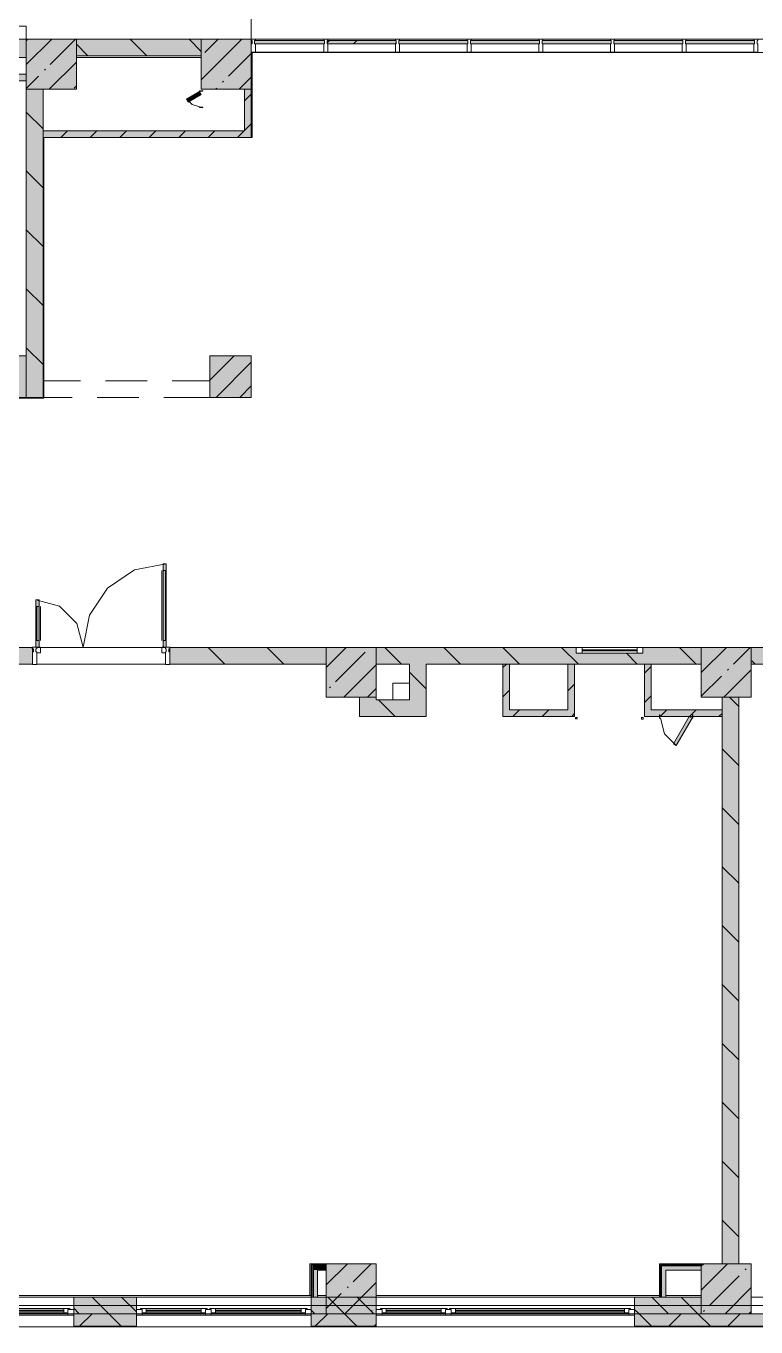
# Model space of a CAD drawing. Header units: millimetres. Extents: x -3817 to 677485, y -22715 to 103890.
# Drawn here: x 13313.1 to 13382.1, y -19605.9 to -19482.9 of the extents above; entities that cross this region are included whole.
import ezdxf

# ---------------------------------------------------------------- set-up
doc = ezdxf.new("R2010")
doc.units = ezdxf.units.MM
doc.layers.add('PDF _Геометрия', color=7, linetype='Continuous', true_color=0x1d1d1d)
doc.layers.add('PDF _Сплошная заливка', color=7, linetype='Continuous', true_color=0xffffff)

msp = doc.modelspace()

# ---------------------------------------------------------------- hatches: boundary and pattern name
at = {"layer": 'PDF _Сплошная заливка', "transparency": 33554559}
for points in [[(13301.36, -19485.92), (13313.14, -19485.92), (13313.14, -19484.19), (13284.25, -19484.19), (13284.25, -19485.92), (13286.75, -19485.92)], [(13315.97, -19488.92), (13317.87, -19488.92), (13317.87, -19484.19), (13313.14, -19484.19), (13313.14, -19488.92), (13314.72, -19488.92)], [(13329.68, -19485.77), (13329.68, -19484.19), (13317.87, -19484.19), (13317.87, -19485.77), (13323.27, -19485.77)], [(13334.4, -19488.92), (13334.4, -19484.19), (13329.68, -19484.19), (13329.68, -19488.92), (13330.57, -19488.92)], [(13341.33, -19484.64), (13341.33, -19484.33), (13334.72, -19484.33), (13334.72, -19484.64), (13337.88, -19484.64)], [(13348.1, -19484.64), (13348.1, -19484.33), (13341.57, -19484.33), (13341.57, -19484.64), (13345.18, -19484.64)], [(13354.88, -19484.64), (13354.88, -19484.33), (13348.34, -19484.33), (13348.34, -19484.64), (13352.48, -19484.64)], [(13361.65, -19484.64), (13361.65, -19484.33), (13355.11, -19484.33), (13355.11, -19484.64), (13359.79, -19484.64)], [(13375.19, -19484.64), (13375.19, -19484.33), (13368.65, -19484.33), (13368.65, -19484.64), (13374.39, -19484.64)], [(13334.4, -19493.48), (13334.4, -19492.85), (13314.72, -19492.85), (13314.72, -19493.48), (13330.57, -19493.48)], [(13346.21, -19546.39), (13346.21, -19541.67), (13341.49, -19541.67), (13341.49, -19546.39), (13345.18, -19546.39)], [(13345.18, -19548.21), (13346.21, -19548.21), (13346.21, -19546.39), (13344.64, -19546.39), (13344.64, -19548.21)], [(13375.78, -19548.21), (13378.89, -19548.21), (13378.89, -19547.58), (13372.2, -19547.58), (13372.2, -19548.21), (13374.39, -19548.21)], [(13346.21, -19604.66), (13346.21, -19599.94), (13341.49, -19599.94), (13341.49, -19604.66), (13345.18, -19604.66)], [(13376.92, -19600.03), (13376.92, -19599.94), (13372.99, -19599.94), (13373.08, -19600.03), (13374.39, -19600.03)], [(13374.39, -19600.13), (13376.92, -19600.13), (13376.92, -19600.03), (13373.08, -19600.03), (13373.18, -19600.13)]]:
    msp.add_hatch(color=256, dxfattribs=at).paths.add_polyline_path(points)
h = msp.add_hatch(color=256, dxfattribs=at)
h.paths.add_polyline_path([(13376.92, -19543.25), (13376.92, -19541.67), (13371.41, -19541.67), (13371.41, -19542.22), (13365.11, -19542.22), (13365.11, -19541.67), (13346.21, -19541.67), (13346.21, -19543.25), (13374.39, -19543.25)], flags=0)
h.paths.add_polyline_path([(13412.35, -19543.25), (13412.35, -19541.67), (13400.98, -19541.67), (13400.98, -19543.25), (13410.91, -19543.25)], flags=0)
h.paths.add_polyline_path([(13326.69, -19543.25), (13341.49, -19543.25), (13341.49, -19541.67), (13326.69, -19541.67)], flags=0)
h.paths.add_polyline_path([(13388.03, -19543.25), (13388.03, -19541.67), (13381.65, -19541.67), (13381.7, -19543.25)], flags=0)
h.paths.add_polyline_path([(13313.74, -19543.25), (13313.74, -19541.67), (13310.55, -19541.67), (13310.55, -19543.25), (13312.31, -19543.25)], flags=0)
at = {"layer": 'PDF _Сплошная заливка', "true_color": 0xe7e7e7, "transparency": 33554559}
for points in [[(13341.49, -19600.53), (13341.49, -19600.13), (13340.27, -19600.13), (13340.27, -19600.53), (13340.66, -19600.53)], [(13376.92, -19600.53), (13376.92, -19600.13), (13373.18, -19600.13), (13373.18, -19600.53), (13374.39, -19600.53)]]:
    msp.add_hatch(color=254, dxfattribs=at).paths.add_polyline_path(points)
at = {"layer": 'PDF _Сплошная заливка', "transparency": 33554559}
h = msp.add_hatch(color=256, dxfattribs=at)
h.paths.add_polyline_path([(13340.07, -19604.66), (13346.21, -19604.66), (13346.21, -19603.09), (13340.07, -19603.09)], flags=0)
h.paths.add_polyline_path([(13374.39, -19604.66), (13376.92, -19604.66), (13376.92, -19603.09), (13370.62, -19603.09), (13370.62, -19604.66)], flags=0)
h.paths.add_polyline_path([(13323.27, -19604.66), (13323.54, -19604.66), (13323.54, -19603.09), (13317.63, -19603.09), (13317.63, -19604.66)], flags=0)
h = msp.add_hatch(color=256, dxfattribs=at)
h.paths.add_polyline_path([(13554.95, -19605.84), (13563.77, -19605.84), (13563.77, -19604.66), (13554.95, -19604.66)], flags=0)
h.paths.add_polyline_path([(13586.36, -19605.84), (13586.36, -19604.66), (13580.3, -19604.66), (13580.3, -19605.84), (13586.19, -19605.84)], flags=0)
h.paths.add_polyline_path([(13476.64, -19605.84), (13489.12, -19605.84), (13489.12, -19604.66), (13476.52, -19604.66), (13476.52, -19605.84)], flags=0)
h.paths.add_polyline_path([(13459.99, -19605.84), (13459.99, -19604.66), (13451.33, -19604.66), (13451.33, -19605.84), (13458.42, -19605.84)], flags=0)
h.paths.add_polyline_path([(13520.46, -19605.84), (13524.55, -19605.84), (13524.55, -19604.66), (13510.22, -19604.66), (13510.22, -19605.84), (13513.16, -19605.84)], flags=0)
h.paths.add_polyline_path([(13542.37, -19605.84), (13547.86, -19605.84), (13547.86, -19604.66), (13541.09, -19604.66), (13541.09, -19605.84)], flags=0)
h.paths.add_polyline_path([(13414.56, -19605.84), (13417.08, -19605.84), (13417.08, -19604.66), (13408.02, -19604.66), (13408.02, -19605.84), (13410.91, -19605.84)], flags=0)
h.paths.add_polyline_path([(13370.62, -19605.84), (13383.61, -19605.84), (13383.61, -19604.66), (13370.62, -19604.66)], flags=0)
h.paths.add_polyline_path([(13425.52, -19605.84), (13429.28, -19605.84), (13429.28, -19604.66), (13424.16, -19604.66), (13424.16, -19605.84)], flags=0)
h.paths.add_polyline_path([(13317.63, -19605.84), (13323.54, -19605.84), (13323.54, -19604.66), (13317.63, -19604.66)], flags=0)
h.paths.add_polyline_path([(13310.55, -19605.84), (13310.55, -19604.66), (13279.13, -19604.66), (13279.13, -19605.84), (13308.66, -19605.84)], flags=0)
h.paths.add_polyline_path([(13340.07, -19605.84), (13346.21, -19605.84), (13346.21, -19604.66), (13340.07, -19604.66)], flags=0)

# ---------------------------------------------------------------- linework, layer by layer
at = {"layer": 'PDF _Геометрия', "color": 253, "lineweight": 9, "true_color": 0xaaaaaa}
for points in [[(13315.97, -19484.19), (13334.4, -19484.19), (13334.4, -19440.34), (13357.63, -19440.34), (13357.63, -19405.3), (13352.74, -19405.31), (13352.74, -19405.06), (13352.74, -19401.12), (13352.74, -19405.06), (13352.74, -19405.31), (13357.63, -19405.3), (13357.63, -19440.34), (13334.4, -19440.34), (13334.4, -19484.19), (13334.4, -19440.34), (13357.63, -19440.34), (13334.4, -19440.34), (13334.4, -19484.19), (13389, -19484.19), (13334.4, -19484.19), (13334.4, -19484.64)], [(13389, -19484.19), (13315.97, -19484.19), (13388.18, -19484.19)], [(13329.68, -19484.19), (13388.18, -19484.19), (13317.87, -19484.19), (13329.67, -19484.19)], [(13309.21, -19516.47), (13309.21, -19514.11), (13313.14, -19514.11), (13313.14, -19488.12), (13305.82, -19488.12), (13305.82, -19485.92), (13284.25, -19485.92)], [(13394.95, -19518.05), (13389.13, -19518.05), (13389.13, -19485.45), (13334.48, -19485.45), (13334.48, -19493.48), (13314.8, -19493.48), (13314.8, -19518.13), (13308.03, -19518.13), (13314.8, -19518.13)], [(13313.14, -19485.92), (13308.66, -19485.92)], [(13334.4, -19485.43), (13334.4, -19485.92)], [(13334.48, -19493.48), (13334.48, -19485.45), (13389.13, -19485.45)], [(13329.51, -19490.57), (13328.81, -19490.38), (13328.29, -19489.86)], [(13314.8, -19516.47), (13314.8, -19493.48)], [(13314.13, -19542.19), (13314.48, -19542.19), (13314.48, -19541.64), (13314.05, -19541.64), (13314.05, -19537.19), (13316.27, -19537.79), (13317.9, -19539.41), (13318.5, -19541.64), (13319.1, -19538.63), (13320.81, -19536.07), (13323.36, -19534.36), (13326.37, -19533.77), (13326.37, -19541.64), (13325.94, -19541.64), (13325.94, -19542.19), (13326.29, -19542.19)], [(13325.95, -19534.4), (13325.95, -19541.01)], [(13326.37, -19534.4), (13326.06, -19534.4)], [(13326.29, -19534.4), (13326.29, -19541.01)], [(13314.05, -19537.82), (13314.37, -19537.82)], [(13314.13, -19537.82), (13314.13, -19541.01)], [(13314.48, -19537.82), (13314.48, -19541.01)], [(13314.05, -19541.01), (13314.37, -19541.01)], [(13326.37, -19541.01), (13326.06, -19541.01)], [(13307.67, -19541.67), (13313.75, -19541.67)], [(13314.05, -19541.8), (13314.05, -19542.11)], [(13326.37, -19541.8), (13326.37, -19542.11)], [(13333.38, -19541.67), (13326.68, -19541.67), (13388.06, -19541.67)], [(13313.7, -19543.25), (13310.55, -19543.25), (13310.55, -19602.93)], [(13378.89, -19599.94), (13378.89, -19548.21), (13371.57, -19548.21), (13371.57, -19543.25), (13364.95, -19543.25), (13364.95, -19548.21), (13358.18, -19548.21), (13358.18, -19543.25), (13350.94, -19543.25), (13350.94, -19548.21), (13344.64, -19548.21), (13344.64, -19546.39), (13341.49, -19546.39), (13341.49, -19543.25), (13333.38, -19543.25)], [(13381.65, -19543.25), (13381.65, -19546.39), (13380.47, -19546.39), (13380.47, -19599.94)], [(13388.02, -19543.25), (13381.7, -19543.25)], [(13349.36, -19545.06), (13347.79, -19545.06), (13347.79, -19546.63), (13349.36, -19546.63)], [(13373.06, -19548.36), (13373.46, -19549.86), (13374.56, -19550.95)], [(13340.07, -19599.94), (13339.92, -19599.94), (13339.92, -19602.93), (13339.92, -19599.94), (13346.21, -19599.94), (13346.21, -19601.98)], [(13372.99, -19599.94), (13372.99, -19600.03)], [(13372.99, -19602.93), (13372.99, -19599.94), (13374.39, -19599.94)], [(13381.65, -19599.94), (13381.65, -19603.09)], [(13381.7, -19603.09), (13407.87, -19603.09), (13407.87, -19599.94), (13417.08, -19599.94), (13417.08, -19601.98)], [(13263.64, -19603.87), (13362.06, -19603.87), (13485.82, -19603.87), (13584.24, -19603.87)]]:
    msp.add_lwpolyline(points, dxfattribs=at)
at = {"layer": 'PDF _Геометрия', "color": 7, "lineweight": 9}
for points in [[(13334.4, -19483.25), (13334.4, -19478.09)], [(13334.4, -19483.25), (13334.4, -19478.09)], [(13306.45, -19487.49), (13306.45, -19485.92), (13313.14, -19485.92), (13313.14, -19484.19), (13284.25, -19484.19), (13284.25, -19485.92), (13305.82, -19485.92), (13305.82, -19488.12), (13306.45, -19488.12), (13313.14, -19488.12), (13313.14, -19487.49)], [(13317.87, -19488.92), (13317.87, -19485.77), (13317.87, -19484.19), (13313.14, -19484.19), (13313.14, -19488.92), (13314.72, -19488.92)], [(13317.87, -19485.77), (13329.68, -19485.77), (13329.68, -19484.19), (13317.87, -19484.19)], [(13334.4, -19488.92), (13334.4, -19484.19), (13329.68, -19484.19), (13329.68, -19488.92)], [(13334.72, -19484.33), (13334.8, -19484.33), (13334.8, -19484.19), (13334.4, -19484.19), (13334.4, -19484.33), (13334.48, -19484.33), (13334.48, -19484.64), (13334.4, -19484.64), (13334.4, -19485.43), (13334.8, -19485.43), (13334.8, -19484.64), (13334.72, -19484.64)], [(13334.72, -19484.64), (13341.33, -19484.64), (13341.33, -19484.33), (13334.72, -19484.33)], [(13334.8, -19484.19), (13341.25, -19484.19)], [(13334.8, -19484.64), (13341.25, -19484.64), (13341.25, -19485.43), (13334.8, -19485.43)], [(13341.57, -19484.64), (13341.57, -19484.33), (13341.65, -19484.33), (13341.65, -19484.19), (13341.25, -19484.19), (13341.25, -19484.33), (13341.33, -19484.33), (13341.33, -19484.64), (13341.25, -19484.64), (13341.25, -19485.43), (13341.65, -19485.43), (13341.65, -19484.64)], [(13341.57, -19484.64), (13348.1, -19484.64), (13348.1, -19484.33), (13341.57, -19484.33)], [(13341.65, -19484.19), (13348.03, -19484.19)], [(13341.65, -19484.64), (13348.03, -19484.64), (13348.03, -19485.43), (13341.65, -19485.43)], [(13348.34, -19484.64), (13348.34, -19484.33), (13348.42, -19484.33), (13348.42, -19484.19), (13348.03, -19484.19), (13348.03, -19484.33), (13348.1, -19484.33), (13348.1, -19484.64), (13348.03, -19484.64), (13348.03, -19485.43), (13348.42, -19485.43), (13348.42, -19484.64)], [(13348.34, -19484.64), (13354.88, -19484.64), (13354.88, -19484.33), (13348.34, -19484.33)], [(13348.42, -19484.19), (13354.8, -19484.19)], [(13348.42, -19484.64), (13354.8, -19484.64), (13354.8, -19485.43), (13348.42, -19485.43)], [(13355.11, -19484.64), (13355.11, -19484.33), (13355.19, -19484.33), (13355.19, -19484.19), (13354.8, -19484.19), (13354.8, -19484.33), (13354.88, -19484.33), (13354.88, -19484.64), (13354.8, -19484.64), (13354.8, -19485.43), (13355.19, -19485.43), (13355.19, -19484.64)], [(13355.11, -19484.64), (13361.65, -19484.64), (13361.65, -19484.33), (13355.11, -19484.33)], [(13355.19, -19484.19), (13361.57, -19484.19)], [(13355.19, -19484.64), (13361.57, -19484.64), (13361.57, -19485.43), (13355.19, -19485.43)], [(13361.88, -19484.64), (13361.88, -19484.33), (13361.96, -19484.33), (13361.96, -19484.19), (13361.57, -19484.19), (13361.57, -19484.33), (13361.65, -19484.33), (13361.65, -19484.64), (13361.57, -19484.64), (13361.57, -19485.43), (13361.96, -19485.43), (13361.96, -19484.64)], [(13361.88, -19484.64), (13368.42, -19484.64), (13368.42, -19484.33), (13361.88, -19484.33)], [(13361.96, -19484.19), (13368.34, -19484.19)], [(13361.96, -19484.64), (13368.34, -19484.64), (13368.34, -19485.43), (13361.96, -19485.43)], [(13368.65, -19484.64), (13368.65, -19484.33), (13368.73, -19484.33), (13368.73, -19484.19), (13368.34, -19484.19), (13368.34, -19484.33), (13368.42, -19484.33), (13368.42, -19484.64), (13368.34, -19484.64), (13368.34, -19485.43), (13368.73, -19485.43), (13368.73, -19484.64)], [(13368.65, -19484.64), (13375.19, -19484.64), (13375.19, -19484.33), (13368.65, -19484.33)], [(13368.73, -19484.19), (13375.11, -19484.19)], [(13368.73, -19484.64), (13375.11, -19484.64), (13375.11, -19485.43), (13368.73, -19485.43)], [(13375.43, -19484.64), (13375.43, -19484.33), (13375.5, -19484.33), (13375.5, -19484.19), (13375.11, -19484.19), (13375.11, -19484.33), (13375.19, -19484.33), (13375.19, -19484.64), (13375.11, -19484.64), (13375.11, -19485.43), (13375.5, -19485.43), (13375.5, -19484.64)], [(13375.43, -19484.64), (13381.96, -19484.64), (13381.96, -19484.33), (13375.43, -19484.33)], [(13375.5, -19484.19), (13381.88, -19484.19)], [(13375.5, -19484.64), (13381.88, -19484.64), (13381.88, -19485.43), (13375.5, -19485.43)], [(13382.2, -19484.64), (13382.2, -19484.33), (13382.28, -19484.33), (13382.28, -19484.19), (13381.88, -19484.19), (13381.88, -19484.33), (13381.96, -19484.33), (13381.96, -19484.64), (13381.88, -19484.64), (13381.88, -19485.43), (13382.28, -19485.43), (13382.28, -19484.64)], [(13333.77, -19492.85), (13314.72, -19492.85), (13314.72, -19488.92), (13313.14, -19488.92), (13313.14, -19518.05), (13314.72, -19518.05), (13314.72, -19493.48), (13334.4, -19493.48), (13334.4, -19492.85), (13334.4, -19488.92), (13333.77, -19488.92)], [(13313.14, -19514.11), (13309.21, -19514.11), (13309.21, -19518.05), (13313.14, -19518.05)], [(13334.4, -19514.11), (13330.47, -19514.11), (13330.47, -19518.05), (13334.4, -19518.05)], [(13310.55, -19543.25), (13313.74, -19543.25), (13313.74, -19541.67), (13310.55, -19541.67)], [(13314.05, -19541.8), (13314.13, -19541.8), (13314.13, -19541.66), (13313.74, -19541.66), (13313.74, -19541.8), (13313.81, -19541.8), (13313.81, -19542.11), (13313.74, -19542.11), (13313.74, -19543.29), (13314.13, -19543.29), (13314.13, -19542.11), (13314.05, -19542.11)], [(13326.61, -19542.11), (13326.61, -19541.8), (13326.69, -19541.8), (13326.69, -19541.66), (13326.29, -19541.66), (13326.29, -19541.8), (13326.37, -19541.8), (13326.37, -19542.11), (13326.29, -19542.11), (13326.29, -19543.29), (13326.69, -19543.29), (13326.69, -19542.11)], [(13346.21, -19541.67), (13341.49, -19541.67), (13341.49, -19546.39), (13346.21, -19546.39)], [(13365.66, -19541.67), (13365.66, -19542.22), (13365.11, -19542.22), (13365.11, -19541.67)], [(13371.41, -19541.67), (13371.41, -19542.22), (13370.86, -19542.22), (13370.86, -19541.67)], [(13381.65, -19541.67), (13376.92, -19541.67), (13376.92, -19546.39), (13381.65, -19546.39)], [(13365.04, -19548.29), (13365.04, -19548.44), (13365.2, -19548.44), (13365.2, -19548.29)], [(13371.42, -19548.29), (13371.27, -19548.29), (13371.27, -19548.45), (13371.42, -19548.45)], [(13340.66, -19600.53), (13341.49, -19600.53), (13341.49, -19599.94), (13340.07, -19599.94), (13340.07, -19600.03), (13340.07, -19600.53), (13340.07, -19603.09), (13340.66, -19603.09)], [(13346.21, -19604.66), (13346.21, -19599.94), (13341.49, -19599.94), (13341.49, -19604.66)], [(13373.58, -19600.53), (13376.92, -19600.53), (13376.92, -19599.94), (13372.99, -19599.94), (13372.99, -19600.03), (13372.99, -19600.53), (13372.99, -19603.09), (13373.58, -19603.09)], [(13381.65, -19604.66), (13381.65, -19599.94), (13376.92, -19599.94), (13376.92, -19604.66)], [(13317.63, -19604.66), (13317.63, -19603.09), (13310.55, -19603.09), (13310.55, -19604.66), (13317.63, -19604.66), (13310.55, -19604.66), (13310.55, -19605.9), (13315.27, -19605.9), (13310.55, -19605.9), (13317.63, -19605.9), (13321.57, -19605.9), (13317.63, -19605.9)], [(13317.24, -19604.17), (13310.94, -19604.17), (13310.94, -19604.25), (13311.1, -19604.25), (13311.1, -19604.57), (13317.08, -19604.57), (13317.08, -19604.25), (13317.24, -19604.25)], [(13323.54, -19604.66), (13323.54, -19603.09), (13317.63, -19603.09), (13317.63, -19604.66)], [(13323.54, -19604.66), (13323.54, -19603.09), (13340.07, -19603.09), (13340.07, -19604.66)], [(13330.23, -19604.17), (13323.93, -19604.17), (13323.93, -19604.25), (13324.09, -19604.25), (13324.09, -19604.57), (13330.07, -19604.57), (13330.07, -19604.25), (13330.23, -19604.25)], [(13339.68, -19604.17), (13330.47, -19604.17), (13330.47, -19604.25), (13330.62, -19604.25), (13330.62, -19604.57), (13339.52, -19604.57), (13339.52, -19604.25), (13339.68, -19604.25)], [(13346.21, -19604.66), (13346.21, -19603.09), (13340.07, -19603.09), (13340.07, -19604.66)], [(13346.21, -19604.66), (13370.62, -19604.66), (13370.62, -19603.09), (13346.21, -19603.09)], [(13352.91, -19604.17), (13346.61, -19604.17), (13346.61, -19604.25), (13346.77, -19604.25), (13346.77, -19604.57), (13352.75, -19604.57), (13352.75, -19604.25), (13352.91, -19604.25)], [(13370.23, -19604.17), (13353.14, -19604.17), (13353.14, -19604.25), (13353.3, -19604.25), (13353.3, -19604.57), (13370.07, -19604.57), (13370.07, -19604.25), (13370.23, -19604.25)], [(13376.92, -19604.66), (13376.92, -19603.09), (13370.62, -19603.09), (13370.62, -19604.66)], [(13317.08, -19604.8), (13317.08, -19604.25), (13317.63, -19604.25), (13317.63, -19604.8)], [(13323.54, -19604.66), (13317.63, -19604.66), (13317.63, -19605.9), (13323.54, -19605.9)], [(13323.54, -19604.8), (13323.54, -19604.25), (13324.09, -19604.25), (13324.09, -19604.8)], [(13323.54, -19605.9), (13323.54, -19604.66), (13340.07, -19604.66), (13340.07, -19605.9)], [(13330.07, -19604.8), (13330.07, -19604.25), (13330.62, -19604.25), (13330.62, -19604.8)], [(13339.52, -19604.8), (13339.52, -19604.25), (13340.07, -19604.25), (13340.07, -19604.8)], [(13346.21, -19604.66), (13340.07, -19604.66), (13340.07, -19605.9), (13346.21, -19605.9)], [(13346.21, -19604.8), (13346.21, -19604.25), (13346.77, -19604.25), (13346.77, -19604.8)], [(13346.21, -19605.9), (13346.21, -19604.66), (13370.62, -19604.66), (13370.62, -19605.9)], [(13352.75, -19604.8), (13352.75, -19604.25), (13353.3, -19604.25), (13353.3, -19604.8)], [(13370.07, -19604.8), (13370.07, -19604.25), (13370.62, -19604.25), (13370.62, -19604.8)], [(13383.61, -19604.66), (13370.62, -19604.66), (13370.62, -19605.9), (13383.61, -19605.9)], [(13323.93, -19605.9), (13327.87, -19605.9)], [(13346.21, -19605.9), (13348.57, -19605.9)], [(13359.21, -19605.9), (13363.14, -19605.9)], [(13365.51, -19605.9), (13369.44, -19605.9)], [(13381.7, -19605.9), (13385.61, -19605.9)]]:
    msp.add_lwpolyline(points, close=True, dxfattribs=at)
for points in [[(13279.11, -19482.95), (13280.31, -19482.95), (13313.14, -19482.95), (13313.14, -19482.99), (13313.14, -19484.19), (13313.11, -19484.19), (13313.08, -19484.19), (13280.31, -19484.19), (13280.31, -19485.06), (13280.31, -19500.57), (13281.89, -19500.57), (13281.89, -19488.13)], [(13334.4, -19484.19), (13334.4, -19483.64), (13334.4, -19483.25)], [(13313.14, -19486.6), (13315.55, -19484.19)], [(13313.17, -19484.33), (13313.3, -19484.19)], [(13315.41, -19486.57), (13317.79, -19484.19)], [(13317.87, -19484.19), (13322.59, -19484.19)], [(13318.96, -19485.77), (13317.87, -19484.67)], [(13324.53, -19485.77), (13322.96, -19484.19)], [(13324.95, -19484.19), (13329.67, -19484.19)], [(13329.68, -19485.35), (13328.52, -19484.19)], [(13329.68, -19488.02), (13333.51, -19484.19)], [(13330.01, -19485.45), (13331.26, -19484.19)], [(13334.8, -19484.33), (13334.8, -19484.19), (13334.8, -19484.33)], [(13341.25, -19484.33), (13341.25, -19484.19), (13341.25, -19484.33), (13334.8, -19484.33)], [(13341.57, -19484.54), (13341.79, -19484.33)], [(13341.65, -19484.33), (13341.65, -19484.19), (13341.65, -19484.33)], [(13348.03, -19484.33), (13348.03, -19484.19), (13348.03, -19484.33), (13341.65, -19484.33)], [(13344.06, -19484.64), (13344.37, -19484.33)], [(13348, -19484.64), (13348.1, -19484.53)], [(13348.42, -19484.33), (13348.42, -19484.19), (13348.42, -19484.33)], [(13354.8, -19484.33), (13354.8, -19484.19), (13354.8, -19484.33), (13348.42, -19484.33)], [(13355.19, -19484.33), (13355.19, -19484.19), (13355.19, -19484.33)], [(13361.57, -19484.33), (13361.57, -19484.19), (13361.57, -19484.33), (13355.19, -19484.33)], [(13361.96, -19484.33), (13361.96, -19484.19), (13361.96, -19484.33)], [(13368.34, -19484.33), (13368.34, -19484.19), (13368.34, -19484.33), (13361.96, -19484.33)], [(13368.73, -19484.33), (13368.73, -19484.19), (13368.73, -19484.33)], [(13375.11, -19484.33), (13375.11, -19484.19), (13375.11, -19484.33), (13368.73, -19484.33)], [(13375.5, -19484.33), (13375.5, -19484.19), (13375.5, -19484.33)], [(13381.88, -19484.33), (13381.88, -19484.19), (13381.88, -19484.33), (13375.5, -19484.33)], [(13332.25, -19487.69), (13334.4, -19485.54)], [(13341.25, -19485.43), (13334.8, -19485.43)], [(13348.03, -19485.43), (13341.65, -19485.43)], [(13354.8, -19485.43), (13348.42, -19485.43)], [(13361.57, -19485.43), (13355.19, -19485.43)], [(13368.34, -19485.43), (13361.96, -19485.43)], [(13375.11, -19485.43), (13368.73, -19485.43)], [(13381.88, -19485.43), (13375.5, -19485.43)], [(13314.85, -19487.13), (13314.95, -19487.04)], [(13315.31, -19488.92), (13317.87, -19486.36)], [(13313.14, -19488.84), (13314.29, -19487.69)], [(13317.66, -19488.82), (13317.87, -19488.61)], [(13331.69, -19488.26), (13331.78, -19488.16)], [(13333.27, -19488.92), (13334.4, -19487.79)], [(13331.03, -19488.92), (13331.13, -19488.82)], [(13333.77, -19490.03), (13334.4, -19489.4)], [(13314.72, -19492.66), (13313.14, -19491.08)], [(13333.77, -19492.82), (13334.4, -19492.19)], [(13314.72, -19492.85), (13314.72, -19493.48)], [(13316.41, -19493.48), (13317.03, -19492.85)], [(13319.19, -19493.48), (13319.82, -19492.85)], [(13321.97, -19493.48), (13322.6, -19492.85)], [(13324.76, -19493.48), (13325.39, -19492.85)], [(13327.54, -19493.48), (13328.17, -19492.85)], [(13330.32, -19493.48), (13330.95, -19492.85)], [(13333.11, -19493.48), (13333.74, -19492.85)], [(13314.72, -19498.23), (13313.14, -19496.65)], [(13314.72, -19503.79), (13313.14, -19502.22)], [(13314.72, -19509.36), (13313.14, -19507.79)], [(13314.72, -19514.93), (13313.14, -19513.35)], [(13330.47, -19514.17), (13330.53, -19514.11)], [(13330.47, -19516.42), (13332.77, -19514.11)], [(13331.08, -19518.05), (13334.4, -19514.73)], [(13314.72, -19516.47), (13318.26, -19516.47)], [(13320.62, -19516.47), (13324.56, -19516.47)], [(13326.92, -19516.47), (13330.47, -19516.47), (13330.47, -19518.05), (13326.14, -19518.05)], [(13313.12, -19518.05), (13313.14, -19518.03)], [(13317.48, -19518.05), (13313.14, -19518.05)], [(13323.77, -19518.05), (13319.84, -19518.05)], [(13333.33, -19518.05), (13334.4, -19516.97)], [(13313.74, -19541.78), (13313.62, -19541.67)], [(13313.74, -19542.11), (13313.74, -19541.67)], [(13314.12, -19541.67), (13326.31, -19541.67)], [(13381.7, -19543.25), (13388.03, -19543.25), (13388.03, -19541.67), (13326.69, -19541.67), (13326.69, -19543.25), (13341.49, -19543.25)], [(13326.69, -19541.67), (13326.69, -19542.11)], [(13331.9, -19543.25), (13330.33, -19541.67)], [(13337.47, -19543.25), (13335.89, -19541.67)], [(13341.49, -19543.56), (13343.38, -19541.67)], [(13342.35, -19544.94), (13345.16, -19542.14)], [(13348.6, -19543.25), (13347.03, -19541.67)], [(13354.17, -19543.25), (13352.6, -19541.67)], [(13359.74, -19543.25), (13358.16, -19541.67)], [(13365.31, -19543.25), (13363.73, -19541.67)], [(13371.41, -19541.67), (13365.11, -19541.67)], [(13365.11, -19542.22), (13371.41, -19542.22)], [(13370.86, -19541.91), (13365.66, -19541.91)], [(13370.86, -19541.99), (13365.66, -19541.99)], [(13370.87, -19543.25), (13369.85, -19542.22)], [(13376.44, -19543.25), (13374.87, -19541.67)], [(13376.92, -19544.05), (13379.3, -19541.67)], [(13379.96, -19543.26), (13381.54, -19541.67)], [(13326.3, -19543.25), (13314.12, -19543.25)], [(13343.15, -19546.39), (13346.21, -19543.33)], [(13344.64, -19546.39), (13344.64, -19548.21), (13346.21, -19548.21), (13349.36, -19548.21), (13350.94, -19548.21), (13350.94, -19543.25), (13364.32, -19543.25), (13364.32, -19547.58), (13358.81, -19547.58), (13358.81, -19543.25), (13358.18, -19543.25), (13358.18, -19548.21), (13358.81, -19548.21), (13364.95, -19548.21), (13364.95, -19547.58), (13364.95, -19543.25), (13376.92, -19543.25)], [(13346.21, -19543.25), (13349.36, -19543.25), (13349.36, -19546.63), (13346.21, -19546.63), (13346.21, -19545.61)], [(13358.18, -19543.57), (13358.51, -19543.25)], [(13364.95, -19543.25), (13364.32, -19543.25)], [(13378.89, -19546.39), (13378.89, -19547.58), (13372.2, -19547.58), (13372.2, -19543.25), (13371.57, -19543.25), (13371.57, -19548.21), (13372.2, -19548.21), (13378.89, -19548.21), (13378.89, -19599.94), (13380.47, -19599.94), (13380.47, -19546.39)], [(13371.57, -19544.1), (13372.2, -19543.47)], [(13379.07, -19546.39), (13381.65, -19543.81)], [(13379.4, -19543.82), (13379.49, -19543.73)], [(13382.01, -19543.25), (13381.7, -19542.93)], [(13350.94, -19545.58), (13349.36, -19544.01)], [(13349.36, -19546.63), (13349.36, -19545.06)], [(13364.32, -19545.78), (13364.95, -19545.15)], [(13376.92, -19546.29), (13378.83, -19544.38)], [(13341.79, -19545.5), (13341.89, -19545.41)], [(13345.39, -19546.39), (13346.21, -19545.57)], [(13358.18, -19546.35), (13358.81, -19545.72)], [(13371.57, -19546.89), (13372.2, -19546.26)], [(13380.47, -19547.27), (13379.59, -19546.39)], [(13381.64, -19546.06), (13381.65, -19546.06)], [(13348, -19548.21), (13346.42, -19546.63)], [(13359.12, -19548.21), (13359.75, -19547.58)], [(13361.9, -19548.21), (13362.53, -19547.58)], [(13373.03, -19548.21), (13373.66, -19547.58)], [(13375.82, -19548.21), (13376.45, -19547.58)], [(13378.89, -19548.21), (13378.89, -19547.58)], [(13364.68, -19548.21), (13364.95, -19547.93)], [(13378.6, -19548.21), (13378.89, -19547.92)], [(13380.47, -19552.84), (13378.89, -19551.26)], [(13380.47, -19558.4), (13378.89, -19556.83)], [(13380.47, -19563.97), (13378.89, -19562.4)], [(13380.47, -19569.54), (13378.89, -19567.96)], [(13380.47, -19575.11), (13378.89, -19573.53)], [(13380.47, -19580.67), (13378.89, -19579.1)], [(13380.47, -19586.24), (13378.89, -19584.67)], [(13380.47, -19591.81), (13378.89, -19590.23)], [(13380.47, -19597.38), (13378.89, -19595.8)], [(13340.17, -19603.09), (13340.17, -19600.53), (13340.17, -19600.13), (13340.17, -19600.03), (13341.49, -19600.03)], [(13340.27, -19603.09), (13340.27, -19600.53), (13340.27, -19600.13), (13341.49, -19600.13)], [(13341.49, -19601.93), (13343.48, -19599.94)], [(13344.04, -19601.63), (13345.73, -19599.94)], [(13373.08, -19603.09), (13373.08, -19600.53), (13373.08, -19600.13), (13373.08, -19600.03), (13376.92, -19600.03)], [(13373.18, -19603.09), (13373.18, -19600.53), (13373.18, -19600.13), (13376.92, -19600.13)], [(13376.78, -19600.13), (13376.88, -19600.03), (13376.95, -19599.96)], [(13376.92, -19602.42), (13379.4, -19599.94)], [(13376.92, -19600.17), (13377.16, -19599.94)], [(13381.08, -19600.51), (13381.17, -19600.41)], [(13381.64, -19599.94), (13381.65, -19599.94)], [(13343.25, -19604.66), (13346.21, -19601.7)], [(13377.71, -19603.87), (13380.52, -19601.07)], [(13310.55, -19604.66), (13310.55, -19602.93), (13340.07, -19602.93)], [(13340.66, -19602.93), (13341.49, -19602.93), (13341.49, -19603.09)], [(13341.49, -19604.17), (13342.91, -19602.75)], [(13343.48, -19602.19), (13343.57, -19602.1)], [(13346.21, -19604.66), (13346.21, -19602.93), (13372.99, -19602.93)], [(13373.58, -19602.93), (13376.92, -19602.93), (13376.92, -19603.09)], [(13379.17, -19604.66), (13381.65, -19602.18)], [(13381.65, -19604.66), (13381.65, -19603.09), (13383.61, -19603.09), (13407.87, -19603.09), (13407.87, -19602.93), (13408.03, -19602.93)], [(13310.94, -19604.17), (13317.24, -19604.17)], [(13316.69, -19604.17), (13316.69, -19604.57)], [(13318.15, -19604.66), (13317.63, -19604.14)], [(13322.12, -19605.84), (13320.94, -19604.66), (13319.36, -19603.09)], [(13323.54, -19604.48), (13322.15, -19603.09)], [(13323.93, -19604.17), (13330.23, -19604.17)], [(13324.48, -19604.17), (13324.48, -19604.57)], [(13329.68, -19604.17), (13329.68, -19604.57)], [(13330.47, -19604.17), (13339.68, -19604.17)], [(13331.02, -19604.17), (13331.02, -19604.57)], [(13339.13, -19604.17), (13339.13, -19604.57)], [(13344.39, -19605.84), (13343.21, -19604.66), (13341.63, -19603.09)], [(13345.99, -19604.66), (13344.42, -19603.09)], [(13346.61, -19604.17), (13352.91, -19604.17)], [(13347.16, -19604.17), (13347.16, -19604.57)], [(13352.36, -19604.17), (13352.36, -19604.57)], [(13353.14, -19604.17), (13370.23, -19604.17)], [(13353.69, -19604.17), (13353.69, -19604.57)], [(13369.68, -19604.17), (13369.68, -19604.57)], [(13373.83, -19604.66), (13372.26, -19603.09)], [(13377.79, -19605.84), (13376.61, -19604.66), (13375.04, -19603.09)], [(13381.7, -19604.66), (13408.02, -19604.66), (13408.02, -19603.09), (13407.87, -19603.09), (13383.77, -19603.09), (13383.77, -19604.25), (13383.77, -19604.66)], [(13310.55, -19604.8), (13317.63, -19604.8)], [(13311.49, -19604.33), (13316.69, -19604.33)], [(13316.69, -19604.41), (13311.49, -19604.41)], [(13317.63, -19604.25), (13317.08, -19604.25)], [(13318.18, -19605.84), (13319.36, -19604.66)], [(13324.09, -19604.25), (13323.54, -19604.25)], [(13323.54, -19604.8), (13340.07, -19604.8)], [(13324.48, -19604.33), (13329.68, -19604.33)], [(13329.68, -19604.41), (13324.48, -19604.41)], [(13330.57, -19604.25), (13330.07, -19604.25)], [(13331.02, -19604.33), (13339.13, -19604.33)], [(13339.13, -19604.41), (13331.02, -19604.41)], [(13340.07, -19604.25), (13339.52, -19604.25)], [(13340.42, -19604.66), (13340.07, -19604.31)], [(13340.45, -19605.84), (13341.63, -19604.66)], [(13345.72, -19604.43), (13345.81, -19604.34)], [(13346.77, -19604.25), (13346.21, -19604.25)], [(13346.21, -19604.8), (13370.62, -19604.8)], [(13347.16, -19604.33), (13352.36, -19604.33)], [(13352.36, -19604.41), (13347.16, -19604.41)], [(13353.3, -19604.25), (13352.75, -19604.25)], [(13353.69, -19604.33), (13369.68, -19604.33)], [(13369.68, -19604.41), (13353.69, -19604.41)], [(13370.62, -19604.25), (13370.07, -19604.25)], [(13372.23, -19605.84), (13371.05, -19604.66), (13370.62, -19604.24)], [(13373.86, -19605.84), (13375.04, -19604.66)], [(13377.15, -19604.43), (13377.24, -19604.34)], [(13379.43, -19605.84), (13380.61, -19604.66)], [(13381.41, -19604.66), (13381.65, -19604.43)], [(13317.63, -19605.84), (13323.54, -19605.84)], [(13317.63, -19605.86), (13323.54, -19605.86)], [(13330.23, -19605.9), (13334.96, -19605.9), (13330.23, -19605.9)], [(13340.07, -19605.84), (13346.21, -19605.84)], [(13340.07, -19605.86), (13346.21, -19605.86)], [(13346.02, -19605.84), (13346.21, -19605.65)], [(13350.94, -19605.9), (13353.3, -19605.9), (13350.94, -19605.9)], [(13370.62, -19605.84), (13383.61, -19605.84)], [(13370.62, -19605.86), (13383.61, -19605.86)], [(13371.8, -19605.9), (13375.74, -19605.9), (13371.8, -19605.9)]]:
    msp.add_lwpolyline(points, dxfattribs=at)
at = {"layer": 'PDF _Геометрия', "color": 253, "lineweight": 9, "true_color": 0xaaaaaa}
for points in [[(13317.87, -19485.92), (13329.68, -19485.92)], [(13328.29, -19489.86), (13328.44, -19490.13), (13329.67, -19489.43), (13329.51, -19489.15)], [(13329.83, -19489.11), (13329.83, -19489.07), (13329.51, -19489.07), (13329.51, -19489.11)], [(13329.83, -19490.61), (13329.51, -19490.61), (13329.51, -19490.65), (13329.83, -19490.65)], [(13326.06, -19541.64), (13326.37, -19541.64), (13326.37, -19533.77), (13326.06, -19533.77), (13326.06, -19541.64), (13326.37, -19541.64), (13326.37, -19533.77), (13326.06, -19533.77)], [(13314.37, -19541.64), (13314.05, -19541.64), (13314.05, -19537.19), (13314.37, -19537.19), (13314.37, -19541.64), (13314.37, -19537.19), (13314.05, -19537.19), (13314.05, -19541.64)], [(13326.31, -19541.67), (13314.12, -19541.67)], [(13349.36, -19545.06), (13347.79, -19545.06), (13347.79, -19546.63), (13349.36, -19546.63)], [(13347.79, -19545.06), (13349.36, -19545.06), (13349.36, -19546.63), (13347.79, -19546.63)], [(13347.79, -19545.06), (13349.36, -19545.06), (13349.36, -19546.63), (13347.79, -19546.63)], [(13373.02, -19548.05), (13372.99, -19548.05), (13372.99, -19548.36), (13373.02, -19548.36)], [(13374.56, -19550.95), (13376.06, -19548.36), (13375.78, -19548.21), (13374.29, -19550.8)], [(13376.1, -19548.05), (13376.1, -19548.36), (13376.13, -19548.36), (13376.13, -19548.05)]]:
    msp.add_lwpolyline(points, close=True, dxfattribs=at)
at = {"layer": 'PDF _Сплошная заливка', "lineweight": 35, "transparency": 33554559}
for points in [[(13368.42, -19484.64), (13368.42, -19484.33), (13361.88, -19484.64), (13361.88, -19484.33)], [(13381.96, -19484.64), (13381.96, -19484.33), (13375.43, -19484.64), (13375.43, -19484.33)], [(13306.45, -19488.12), (13313.14, -19488.12), (13306.45, -19487.52), (13313.14, -19487.49)], [(13314.72, -19518.05), (13314.72, -19488.92), (13313.14, -19518.05), (13313.14, -19488.92)], [(13334.4, -19492.85), (13334.4, -19488.92), (13333.77, -19492.85), (13333.77, -19488.92)], [(13313.14, -19518.05), (13313.14, -19514.11), (13309.21, -19518.05), (13309.21, -19514.11)], [(13334.4, -19518.05), (13334.4, -19514.11), (13330.47, -19518.05), (13330.47, -19514.11)], [(13381.65, -19546.39), (13381.65, -19541.67), (13376.92, -19546.39), (13376.92, -19541.67)], [(13350.94, -19548.21), (13350.94, -19543.25), (13349.36, -19548.21), (13349.36, -19543.25)], [(13358.81, -19548.21), (13358.81, -19543.25), (13358.18, -19548.21), (13358.18, -19543.25)], [(13364.95, -19547.58), (13364.95, -19543.25), (13364.32, -19547.58), (13364.32, -19543.25)], [(13372.2, -19548.21), (13372.2, -19543.25), (13371.57, -19548.21), (13371.57, -19543.25)], [(13380.47, -19599.94), (13380.47, -19546.39), (13378.89, -19599.94), (13378.89, -19546.39)], [(13349.36, -19548.21), (13349.36, -19546.63), (13346.21, -19548.21), (13346.21, -19546.63)], [(13358.81, -19548.21), (13364.95, -19548.21), (13358.81, -19547.58), (13364.95, -19547.58)], [(13340.17, -19600.03), (13341.49, -19600.03), (13340.07, -19599.94), (13341.49, -19599.94)], [(13340.17, -19603.09), (13340.17, -19600.13), (13340.07, -19603.09), (13340.07, -19600.03)], [(13340.27, -19600.13), (13341.49, -19600.13), (13340.17, -19600.03), (13341.49, -19600.03)], [(13340.27, -19603.09), (13340.27, -19600.13), (13340.17, -19603.09), (13340.17, -19600.13)], [(13373.08, -19603.09), (13373.08, -19600.13), (13372.99, -19603.09), (13372.99, -19600.03)], [(13373.18, -19603.09), (13373.18, -19600.13), (13373.08, -19603.09), (13373.08, -19600.13)], [(13381.65, -19604.66), (13381.65, -19599.94), (13376.92, -19604.66), (13376.92, -19599.94)]]:
    msp.add_solid(points, dxfattribs=at)
at = {"layer": 'PDF _Сплошная заливка', "color": 254, "lineweight": 35, "true_color": 0xe2e2e2, "transparency": 33554559}
for points in [[(13328.44, -19490.13), (13329.67, -19489.43), (13328.29, -19489.86), (13329.51, -19489.15)], [(13326.06, -19541.64), (13326.37, -19541.64), (13326.06, -19533.77), (13326.37, -19533.77)], [(13314.37, -19541.64), (13314.37, -19537.19), (13314.05, -19541.64), (13314.05, -19537.19)], [(13374.56, -19550.95), (13376.06, -19548.36), (13374.29, -19550.8), (13375.78, -19548.21)]]:
    msp.add_solid(points, dxfattribs=at)
at = {"layer": 'PDF _Сплошная заливка', "color": 254, "lineweight": 35, "true_color": 0xe7e7e7, "transparency": 33554559}
for points in [[(13340.66, -19603.09), (13340.66, -19600.53), (13340.27, -19603.09), (13340.27, -19600.53)], [(13373.58, -19603.09), (13373.58, -19600.53), (13373.18, -19603.09), (13373.18, -19600.53)]]:
    msp.add_solid(points, dxfattribs=at)

doc.saveas('drawing.dxf')
